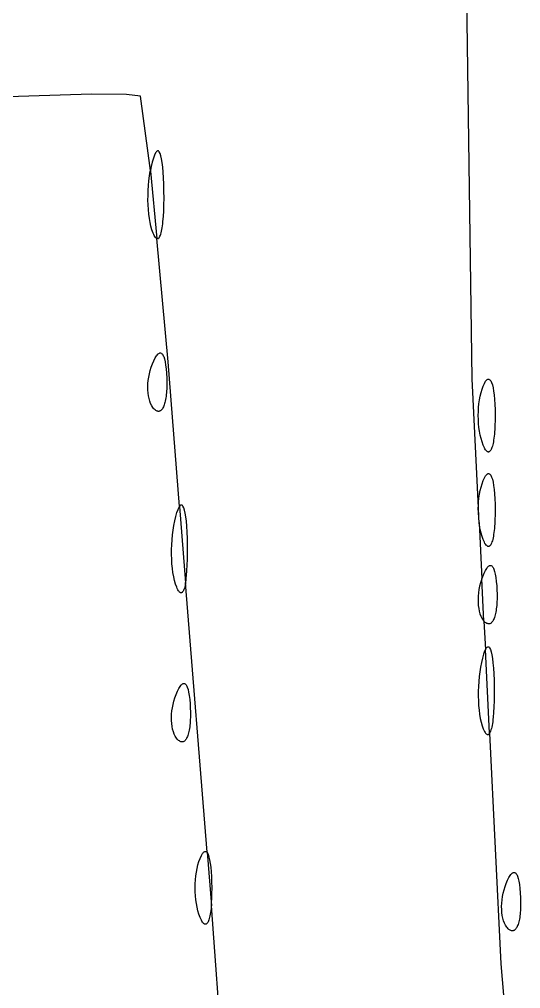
# Model space of a CAD drawing. Extents: x 70.3 to 133.4, y -81.7 to -32.
# Drawn here: x 71.4951 to 71.6638, y -65.2707 to -64.945 of the extents above; entities that cross this region are included whole.
import ezdxf

# ---------------------------------------------------------------- set-up
doc = ezdxf.new("R2010")
doc.units = 0
doc.layers.add('BLACK', color=7, linetype='CONTINUOUS')

msp = doc.modelspace()

# ---------------------------------------------------------------- linework, layer by layer
at = {"layer": 'BLACK', "linetype": 'CONTINUOUS'}
for p, q in [((71.645079, -64.909501), (71.647352, -65.06575)), ((71.519371, -64.970122), (71.485706, -64.971172)), ((71.531125, -64.970181), (71.519371, -64.970122)), ((71.535835, -64.970778), (71.531125, -64.970181)), ((71.539178, -64.995728), (71.535835, -64.970778)), ((71.540159, -64.99164), (71.539785, -64.992947)), ((71.540526, -64.990612), (71.540159, -64.99164)), ((71.540883, -64.989858), (71.540526, -64.990612)), ((71.541058, -64.989583), (71.540883, -64.989858)), ((71.541229, -64.989374), (71.541058, -64.989583)), ((71.541397, -64.989231), (71.541229, -64.989374)), ((71.541561, -64.989153), (71.541397, -64.989231)), ((71.541721, -64.98914), (71.541561, -64.989153)), ((71.541878, -64.989191), (71.541721, -64.98914)), ((71.542029, -64.989306), (71.541878, -64.989191)), ((71.542176, -64.989483), (71.542029, -64.989306)), ((71.542456, -64.990025), (71.542176, -64.989483)), ((71.542713, -64.99081), (71.542456, -64.990025)), ((71.542947, -64.991834), (71.542713, -64.99081)), ((71.543155, -64.993092), (71.542947, -64.991834)), ((71.539433, -64.994428), (71.539178, -64.995728)), ((71.539785, -64.992947), (71.539433, -64.994428)), ((71.543335, -64.994579), (71.543155, -64.993092)), ((71.543486, -64.99629), (71.543335, -64.994579)), ((71.538676, -64.99917), (71.538879, -64.997552)), ((71.538879, -64.997552), (71.539131, -64.995967)), ((71.539131, -64.995967), (71.539178, -64.995728)), ((71.539178, -64.995728), (71.539207, -64.995945)), ((71.539207, -64.995945), (71.54129, -65.018608)), ((71.543604, -64.998221), (71.543486, -64.99629)), ((71.543689, -65.000364), (71.543604, -64.998221)), ((71.53842, -65.002458), (71.538524, -65.00081)), ((71.538524, -65.00081), (71.538676, -64.99917)), ((71.543738, -65.002717), (71.543689, -65.000364)), ((71.538362, -65.005734), (71.538367, -65.004104)), ((71.538367, -65.004104), (71.53842, -65.002458)), ((71.543748, -65.005092), (71.543738, -65.002717)), ((71.538407, -65.007337), (71.538362, -65.005734)), ((71.5385, -65.0089), (71.538407, -65.007337)), ((71.543647, -65.009337), (71.543717, -65.007301)), ((71.543717, -65.007301), (71.543748, -65.005092)), ((71.538642, -65.010411), (71.5385, -65.0089)), ((71.538833, -65.011858), (71.538642, -65.010411)), ((71.543399, -65.01286), (71.543541, -65.011192)), ((71.543541, -65.011192), (71.543647, -65.009337)), ((71.539072, -65.013228), (71.538833, -65.011858)), ((71.53936, -65.01451), (71.539072, -65.013228)), ((71.539695, -65.015691), (71.53936, -65.01451)), ((71.543126, -65.014994), (71.543225, -65.014333)), ((71.543225, -65.014333), (71.543316, -65.013621)), ((71.543316, -65.013621), (71.543399, -65.01286)), ((71.540079, -65.016759), (71.539695, -65.015691)), ((71.540281, -65.017229), (71.540079, -65.016759)), ((71.54048, -65.017631), (71.540281, -65.017229)), ((71.540676, -65.017966), (71.54048, -65.017631)), ((71.542235, -65.018131), (71.542382, -65.017849)), ((71.542382, -65.017849), (71.542523, -65.01751)), ((71.542523, -65.01751), (71.542657, -65.017115)), ((71.542657, -65.017115), (71.542785, -65.016665)), ((71.542785, -65.016665), (71.542906, -65.016161)), ((71.542906, -65.016161), (71.543019, -65.015603)), ((71.543019, -65.015603), (71.543126, -65.014994)), ((71.540867, -65.018236), (71.540676, -65.017966)), ((71.541055, -65.018441), (71.540867, -65.018236)), ((71.541238, -65.018581), (71.541055, -65.018441)), ((71.54129, -65.018608), (71.541238, -65.018581)), ((71.545096, -65.060028), (71.54129, -65.018608)), ((71.54129, -65.018608), (71.541328, -65.018628)), ((71.541328, -65.018628), (71.541417, -65.018659)), ((71.541417, -65.018659), (71.541504, -65.018674)), ((71.541504, -65.018674), (71.541591, -65.018674)), ((71.541591, -65.018674), (71.541676, -65.018659)), ((71.541676, -65.018659), (71.54176, -65.018628)), ((71.54176, -65.018628), (71.541843, -65.018582)), ((71.541843, -65.018582), (71.541924, -65.018522)), ((71.541924, -65.018522), (71.542082, -65.018356)), ((71.542082, -65.018356), (71.542235, -65.018131)), ((71.539863, -65.06076), (71.540331, -65.059669)), ((71.540331, -65.059669), (71.540781, -65.058769)), ((71.540781, -65.058769), (71.541214, -65.058059)), ((71.541214, -65.058059), (71.541424, -65.057775)), ((71.541424, -65.057775), (71.541628, -65.057538)), ((71.541628, -65.057538), (71.541828, -65.057348)), ((71.541828, -65.057348), (71.542022, -65.057205)), ((71.542022, -65.057205), (71.542211, -65.057108)), ((71.542211, -65.057108), (71.542394, -65.057057)), ((71.542394, -65.057057), (71.542571, -65.057053)), ((71.542571, -65.057053), (71.542743, -65.057095)), ((71.542743, -65.057095), (71.542909, -65.057183)), ((71.542909, -65.057183), (71.543069, -65.057316)), ((71.543069, -65.057316), (71.543222, -65.057496)), ((71.543222, -65.057496), (71.543369, -65.05772)), ((71.543369, -65.05772), (71.543509, -65.05799)), ((71.543509, -65.05799), (71.543642, -65.058306)), ((71.543642, -65.058306), (71.543888, -65.059071)), ((71.543888, -65.059071), (71.544105, -65.060015)), ((71.544105, -65.060015), (71.544292, -65.061137)), ((71.548976, -65.108675), (71.545096, -65.060028)), ((71.538844, -65.064066), (71.539124, -65.062951)), ((71.539124, -65.062951), (71.539464, -65.061847)), ((71.539464, -65.061847), (71.539863, -65.06076)), ((71.544292, -65.061137), (71.544448, -65.062436)), ((71.544448, -65.062436), (71.54457, -65.063909)), ((71.538359, -65.067397), (71.538461, -65.066297)), ((71.538461, -65.066297), (71.538623, -65.065184)), ((71.538623, -65.065184), (71.538844, -65.064066)), ((71.54457, -65.063909), (71.544659, -65.065556)), ((71.544659, -65.065556), (71.544685, -65.06633)), ((71.544685, -65.06633), (71.544698, -65.067081)), ((71.647352, -65.06575), (71.649516, -65.109179)), ((71.651562, -65.067294), (71.651958, -65.066614)), ((71.651958, -65.066614), (71.652151, -65.066357)), ((71.652151, -65.066357), (71.652341, -65.066156)), ((71.652341, -65.066156), (71.652527, -65.066009)), ((71.652527, -65.066009), (71.652708, -65.065915)), ((71.652708, -65.065915), (71.652886, -65.065875)), ((71.652886, -65.065875), (71.653058, -65.065887)), ((71.653058, -65.065887), (71.653226, -65.065951)), ((71.653226, -65.065951), (71.653388, -65.066065)), ((71.653388, -65.066065), (71.653545, -65.066231)), ((71.653545, -65.066231), (71.653697, -65.066446)), ((71.653697, -65.066446), (71.653981, -65.067024)), ((71.538314, -65.068476), (71.538359, -65.067397)), ((71.538328, -65.069527), (71.538314, -65.068476)), ((71.538399, -65.070541), (71.538328, -65.069527)), ((71.544628, -65.069851), (71.544582, -65.070481)), ((71.544664, -65.069195), (71.544628, -65.069851)), ((71.544687, -65.068515), (71.544664, -65.069195)), ((71.544699, -65.06781), (71.544687, -65.068515)), ((71.544698, -65.067081), (71.544699, -65.06781)), ((71.650431, -65.070397), (71.650767, -65.069264)), ((71.650767, -65.069264), (71.651154, -65.068202)), ((71.651154, -65.068202), (71.651562, -65.067294)), ((71.653981, -65.067024), (71.65424, -65.067793)), ((71.65424, -65.067793), (71.654471, -65.068749)), ((71.654471, -65.068749), (71.654672, -65.069887)), ((71.654672, -65.069887), (71.654841, -65.071202)), ((71.538528, -65.071512), (71.538399, -65.070541)), ((71.538714, -65.072431), (71.538528, -65.071512)), ((71.538957, -65.07329), (71.538714, -65.072431)), ((71.539256, -65.074082), (71.538957, -65.07329)), ((71.544187, -65.073225), (71.544077, -65.073688)), ((71.544287, -65.072733), (71.544187, -65.073225)), ((71.544376, -65.072211), (71.544287, -65.072733)), ((71.544455, -65.071662), (71.544376, -65.072211)), ((71.544524, -65.071085), (71.544455, -65.071662)), ((71.544582, -65.070481), (71.544524, -65.071085)), ((71.649735, -65.074123), (71.649915, -65.072837)), ((71.649915, -65.072837), (71.650147, -65.071592)), ((71.650147, -65.071592), (71.650431, -65.070397)), ((71.654841, -65.071202), (71.654977, -65.072688)), ((71.654977, -65.072688), (71.655076, -65.07434)), ((71.539612, -65.074798), (71.539256, -65.074082)), ((71.540023, -65.075432), (71.539612, -65.074798)), ((71.54025, -65.075715), (71.540023, -65.075432)), ((71.54049, -65.075974), (71.54025, -65.075715)), ((71.540735, -65.0762), (71.54049, -65.075974)), ((71.540975, -65.076384), (71.540735, -65.0762)), ((71.541211, -65.076526), (71.540975, -65.076384)), ((71.541441, -65.076627), (71.541211, -65.076526)), ((71.542502, -65.076542), (71.542303, -65.076636)), ((71.542695, -65.076412), (71.542502, -65.076542)), ((71.542881, -65.076245), (71.542695, -65.076412)), ((71.543059, -65.076043), (71.542881, -65.076245)), ((71.54323, -65.075806), (71.543059, -65.076043)), ((71.543392, -65.075535), (71.54323, -65.075806)), ((71.543547, -65.07523), (71.543392, -65.075535)), ((71.543693, -65.074892), (71.543547, -65.07523)), ((71.54383, -65.074522), (71.543693, -65.074892)), ((71.543958, -65.07412), (71.54383, -65.074522)), ((71.544077, -65.073688), (71.543958, -65.07412)), ((71.649528, -65.076777), (71.649606, -65.07544)), ((71.649606, -65.07544), (71.649735, -65.074123)), ((71.655076, -65.07434), (71.655137, -65.076154)), ((71.655137, -65.076154), (71.655157, -65.078124)), ((71.541665, -65.076688), (71.541441, -65.076627)), ((71.541775, -65.076704), (71.541665, -65.076688)), ((71.541884, -65.076709), (71.541775, -65.076704)), ((71.541991, -65.076705), (71.541884, -65.076709)), ((71.542096, -65.076692), (71.541991, -65.076705)), ((71.5422, -65.076668), (71.542096, -65.076692)), ((71.542303, -65.076636), (71.5422, -65.076668)), ((71.649502, -65.078124), (71.649528, -65.076777)), ((71.649528, -65.079471), (71.649502, -65.078124)), ((71.649606, -65.080808), (71.649528, -65.079471)), ((71.655157, -65.078124), (71.655137, -65.080094)), ((71.649735, -65.082124), (71.649606, -65.080808)), ((71.649915, -65.08341), (71.649735, -65.082124)), ((71.655031, -65.082754), (71.654977, -65.08356)), ((71.655076, -65.081908), (71.655031, -65.082754)), ((71.655111, -65.081021), (71.655076, -65.081908)), ((71.655137, -65.080094), (71.655111, -65.081021)), ((71.650147, -65.084655), (71.649915, -65.08341)), ((71.650431, -65.08585), (71.650147, -65.084655)), ((71.650767, -65.086983), (71.650431, -65.08585)), ((71.654761, -65.085725), (71.654672, -65.08636)), ((71.654841, -65.085046), (71.654761, -65.085725)), ((71.654913, -65.084324), (71.654841, -65.085046)), ((71.654977, -65.08356), (71.654913, -65.084324)), ((71.651154, -65.088045), (71.650767, -65.086983)), ((71.651359, -65.088528), (71.651154, -65.088045)), ((71.651562, -65.088953), (71.651359, -65.088528)), ((71.651761, -65.089322), (71.651562, -65.088953)), ((71.651958, -65.089634), (71.651761, -65.089322)), ((71.653842, -65.089537), (71.653697, -65.089802)), ((71.653981, -65.089224), (71.653842, -65.089537)), ((71.654114, -65.088863), (71.653981, -65.089224)), ((71.65424, -65.088455), (71.654114, -65.088863)), ((71.654359, -65.087999), (71.65424, -65.088455)), ((71.654471, -65.087498), (71.654359, -65.087999)), ((71.654576, -65.086952), (71.654471, -65.087498)), ((71.654672, -65.08636), (71.654576, -65.086952)), ((71.652151, -65.08989), (71.651958, -65.089634)), ((71.652341, -65.090092), (71.652151, -65.08989)), ((71.652527, -65.090239), (71.652341, -65.090092)), ((71.652618, -65.090292), (71.652527, -65.090239)), ((71.652708, -65.090332), (71.652618, -65.090292)), ((71.652798, -65.090359), (71.652708, -65.090332)), ((71.652886, -65.090373), (71.652798, -65.090359)), ((71.652972, -65.090373), (71.652886, -65.090373)), ((71.653058, -65.090361), (71.652972, -65.090373)), ((71.653143, -65.090335), (71.653058, -65.090361)), ((71.653226, -65.090297), (71.653143, -65.090335)), ((71.653308, -65.090246), (71.653226, -65.090297)), ((71.653388, -65.090182), (71.653308, -65.090246)), ((71.653545, -65.090017), (71.653388, -65.090182)), ((71.653697, -65.089802), (71.653545, -65.090017)), ((71.651154, -65.099952), (71.651562, -65.099044)), ((71.651562, -65.099044), (71.651958, -65.098364)), ((71.651958, -65.098364), (71.652151, -65.098107)), ((71.652151, -65.098107), (71.652341, -65.097906)), ((71.652341, -65.097906), (71.652527, -65.097759)), ((71.652527, -65.097759), (71.652708, -65.097665)), ((71.652708, -65.097665), (71.652885, -65.097625)), ((71.652885, -65.097625), (71.653058, -65.097637)), ((71.653058, -65.097637), (71.653226, -65.097701)), ((71.653226, -65.097701), (71.653388, -65.097815)), ((71.653388, -65.097815), (71.653545, -65.097981)), ((71.653545, -65.097981), (71.653697, -65.098196)), ((71.653697, -65.098196), (71.653981, -65.098774)), ((71.653981, -65.098774), (71.65424, -65.099543)), ((71.650147, -65.103342), (71.650431, -65.102147)), ((71.650431, -65.102147), (71.650767, -65.101014)), ((71.650767, -65.101014), (71.651154, -65.099952)), ((71.65424, -65.099543), (71.654471, -65.100499)), ((71.654471, -65.100499), (71.654672, -65.101637)), ((71.654672, -65.101637), (71.654841, -65.102952)), ((71.649606, -65.10719), (71.649735, -65.105873)), ((71.649735, -65.105873), (71.649915, -65.104587)), ((71.649915, -65.104587), (71.650147, -65.103342)), ((71.654841, -65.102952), (71.654977, -65.104438)), ((71.654977, -65.104438), (71.655076, -65.10609)), ((71.548464, -65.109675), (71.548821, -65.108921)), ((71.548821, -65.108921), (71.548976, -65.108675)), ((71.548995, -65.108645), (71.548976, -65.108675)), ((71.548976, -65.108675), (71.55102, -65.134303)), ((71.549167, -65.108436), (71.548995, -65.108645)), ((71.549334, -65.108293), (71.549167, -65.108436)), ((71.549499, -65.108215), (71.549334, -65.108293)), ((71.549659, -65.108202), (71.549499, -65.108215)), ((71.549815, -65.108254), (71.549659, -65.108202)), ((71.549967, -65.108368), (71.549815, -65.108254)), ((71.550114, -65.108546), (71.549967, -65.108368)), ((71.550393, -65.109087), (71.550114, -65.108546)), ((71.550651, -65.109872), (71.550393, -65.109087)), ((71.649516, -65.109179), (71.649528, -65.108527)), ((71.649528, -65.108527), (71.649606, -65.10719)), ((71.655076, -65.10609), (71.655137, -65.107904)), ((71.655137, -65.107904), (71.655157, -65.109874)), ((71.54737, -65.11349), (71.547723, -65.112009)), ((71.547723, -65.112009), (71.548097, -65.110703)), ((71.548097, -65.110703), (71.548464, -65.109675)), ((71.550884, -65.110897), (71.550651, -65.109872)), ((71.551093, -65.112155), (71.550884, -65.110897)), ((71.551273, -65.113642), (71.551093, -65.112155)), ((71.649516, -65.109179), (71.649502, -65.109874)), ((71.649502, -65.109874), (71.649528, -65.111221)), ((71.649758, -65.114039), (71.649516, -65.109179)), ((71.649528, -65.111221), (71.649606, -65.112558)), ((71.655137, -65.111844), (71.655111, -65.112771)), ((71.655157, -65.109874), (71.655137, -65.111844)), ((71.546816, -65.116614), (71.547068, -65.115029)), ((71.547068, -65.115029), (71.54737, -65.11349)), ((71.551423, -65.115353), (71.551273, -65.113642)), ((71.551542, -65.117283), (71.551423, -65.115353)), ((71.649606, -65.112558), (71.649735, -65.113874)), ((71.649735, -65.113874), (71.649758, -65.114039)), ((71.649758, -65.114039), (71.650701, -65.132978)), ((71.649915, -65.11516), (71.649758, -65.114039)), ((71.650147, -65.116405), (71.649915, -65.11516)), ((71.654977, -65.11531), (71.654913, -65.116074)), ((71.655031, -65.114504), (71.654977, -65.11531)), ((71.655076, -65.113658), (71.655031, -65.114504)), ((71.655111, -65.112771), (71.655076, -65.113658)), ((71.546461, -65.119872), (71.546614, -65.118232)), ((71.546614, -65.118232), (71.546816, -65.116614)), ((71.551627, -65.119427), (71.551542, -65.117283)), ((71.650431, -65.1176), (71.650147, -65.116405)), ((71.650767, -65.118733), (71.650431, -65.1176)), ((71.651154, -65.119795), (71.650767, -65.118733)), ((71.654576, -65.118702), (71.654471, -65.119248)), ((71.654672, -65.11811), (71.654576, -65.118702)), ((71.654761, -65.117475), (71.654672, -65.11811)), ((71.654841, -65.116796), (71.654761, -65.117475)), ((71.654913, -65.116074), (71.654841, -65.116796)), ((71.546304, -65.123166), (71.546358, -65.121521)), ((71.546358, -65.121521), (71.546461, -65.119872)), ((71.551676, -65.12178), (71.551627, -65.119427)), ((71.551685, -65.124155), (71.551676, -65.12178)), ((71.651359, -65.120278), (71.651154, -65.119795)), ((71.651562, -65.120703), (71.651359, -65.120278)), ((71.651761, -65.121072), (71.651562, -65.120703)), ((71.651958, -65.121384), (71.651761, -65.121072)), ((71.652151, -65.12164), (71.651958, -65.121384)), ((71.652341, -65.121842), (71.652151, -65.12164)), ((71.652527, -65.121989), (71.652341, -65.121842)), ((71.652618, -65.122042), (71.652527, -65.121989)), ((71.652708, -65.122082), (71.652618, -65.122042)), ((71.652797, -65.122109), (71.652708, -65.122082)), ((71.652885, -65.122123), (71.652797, -65.122109)), ((71.652972, -65.122123), (71.652885, -65.122123)), ((71.653058, -65.122111), (71.652972, -65.122123)), ((71.653142, -65.122085), (71.653058, -65.122111)), ((71.653226, -65.122047), (71.653142, -65.122085)), ((71.653308, -65.121996), (71.653226, -65.122047)), ((71.653388, -65.121932), (71.653308, -65.121996)), ((71.653545, -65.121767), (71.653388, -65.121932)), ((71.653697, -65.121551), (71.653545, -65.121767)), ((71.653842, -65.121287), (71.653697, -65.121551)), ((71.653981, -65.120974), (71.653842, -65.121287)), ((71.654114, -65.120613), (71.653981, -65.120974)), ((71.65424, -65.120204), (71.654114, -65.120613)), ((71.654359, -65.119749), (71.65424, -65.120204)), ((71.654471, -65.119248), (71.654359, -65.119749)), ((71.5463, -65.124797), (71.546304, -65.123166)), ((71.546344, -65.126399), (71.5463, -65.124797)), ((71.551654, -65.126364), (71.551685, -65.124155)), ((71.546437, -65.127962), (71.546344, -65.126399)), ((71.54658, -65.129473), (71.546437, -65.127962)), ((71.551478, -65.130255), (71.551584, -65.1284)), ((71.551584, -65.1284), (71.551654, -65.126364)), ((71.652953, -65.128785), (71.653147, -65.128642)), ((71.653147, -65.128642), (71.653336, -65.128545)), ((71.653336, -65.128545), (71.653519, -65.128495)), ((71.653519, -65.128495), (71.653696, -65.12849)), ((71.653696, -65.12849), (71.653868, -65.128532)), ((71.653868, -65.128532), (71.654034, -65.12862)), ((71.654034, -65.12862), (71.654194, -65.128754)), ((71.54677, -65.13092), (71.54658, -65.129473)), ((71.54701, -65.132291), (71.54677, -65.13092)), ((71.551254, -65.132684), (71.551337, -65.131923)), ((71.551337, -65.131923), (71.551478, -65.130255)), ((71.650988, -65.132198), (71.651456, -65.131107)), ((71.651456, -65.131107), (71.651906, -65.130207)), ((71.651906, -65.130207), (71.652339, -65.129497)), ((71.652339, -65.129497), (71.652549, -65.129213)), ((71.652549, -65.129213), (71.652753, -65.128976)), ((71.652753, -65.128976), (71.652953, -65.128785)), ((71.654194, -65.128754), (71.654347, -65.128933)), ((71.654347, -65.128933), (71.654494, -65.129158)), ((71.654494, -65.129158), (71.654634, -65.129428)), ((71.654634, -65.129428), (71.654767, -65.129743)), ((71.654767, -65.129743), (71.655013, -65.130509)), ((71.655013, -65.130509), (71.65523, -65.131453)), ((71.65523, -65.131453), (71.655417, -65.132575)), ((71.547297, -65.133573), (71.54701, -65.132291)), ((71.547633, -65.134754), (71.547297, -65.133573)), ((71.548017, -65.135822), (71.547633, -65.134754)), ((71.550957, -65.134666), (71.550843, -65.135223)), ((71.55102, -65.134303), (71.550957, -65.134666)), ((71.55102, -65.134303), (71.551063, -65.134056)), ((71.558248, -65.224931), (71.55102, -65.134303)), ((71.551063, -65.134056), (71.551162, -65.133395)), ((71.551162, -65.133395), (71.551254, -65.132684)), ((71.650249, -65.134389), (71.649969, -65.135504)), ((71.650589, -65.133284), (71.650249, -65.134389)), ((71.650701, -65.132978), (71.650589, -65.133284)), ((71.650701, -65.132978), (71.650988, -65.132198)), ((71.651409, -65.14719), (71.650701, -65.132978)), ((71.655417, -65.132575), (71.655573, -65.133873)), ((71.655573, -65.133873), (71.655695, -65.135346)), ((71.548219, -65.136291), (71.548017, -65.135822)), ((71.548418, -65.136694), (71.548219, -65.136291)), ((71.548613, -65.137029), (71.548418, -65.136694)), ((71.548805, -65.137298), (71.548613, -65.137029)), ((71.548992, -65.137503), (71.548805, -65.137298)), ((71.549176, -65.137644), (71.548992, -65.137503)), ((71.549266, -65.13769), (71.549176, -65.137644)), ((71.549354, -65.137721), (71.549266, -65.13769)), ((71.549442, -65.137737), (71.549354, -65.137721)), ((71.549528, -65.137737), (71.549442, -65.137737)), ((71.549614, -65.137721), (71.549528, -65.137737)), ((71.549697, -65.137691), (71.549614, -65.137721)), ((71.54978, -65.137645), (71.549697, -65.137691)), ((71.549861, -65.137584), (71.54978, -65.137645)), ((71.55002, -65.137418), (71.549861, -65.137584)), ((71.550173, -65.137194), (71.55002, -65.137418)), ((71.550319, -65.136911), (71.550173, -65.137194)), ((71.55046, -65.136572), (71.550319, -65.136911)), ((71.550594, -65.136177), (71.55046, -65.136572)), ((71.550722, -65.135727), (71.550594, -65.136177)), ((71.550843, -65.135223), (71.550722, -65.135727)), ((71.649586, -65.137734), (71.649484, -65.138834)), ((71.649748, -65.136622), (71.649586, -65.137734)), ((71.649969, -65.135504), (71.649748, -65.136622)), ((71.655695, -65.135346), (71.655784, -65.136994)), ((71.655784, -65.136994), (71.65581, -65.137767)), ((71.65581, -65.137767), (71.655823, -65.138519)), ((71.649484, -65.138834), (71.649439, -65.139914)), ((71.649439, -65.139914), (71.649453, -65.140964)), ((71.649453, -65.140964), (71.649524, -65.141979)), ((71.655753, -65.141288), (71.655707, -65.141918)), ((71.655789, -65.140633), (71.655753, -65.141288)), ((71.655812, -65.139952), (71.655789, -65.140633)), ((71.655824, -65.139247), (71.655812, -65.139952)), ((71.655823, -65.138519), (71.655824, -65.139247)), ((71.649524, -65.141979), (71.649653, -65.14295)), ((71.649653, -65.14295), (71.649839, -65.143868)), ((71.649839, -65.143868), (71.650082, -65.144728)), ((71.650082, -65.144728), (71.650381, -65.145519)), ((71.655312, -65.144663), (71.655202, -65.145125)), ((71.655412, -65.14417), (71.655312, -65.144663)), ((71.655501, -65.143649), (71.655412, -65.14417)), ((71.65558, -65.143099), (71.655501, -65.143649)), ((71.655649, -65.142522), (71.65558, -65.143099)), ((71.655707, -65.141918), (71.655649, -65.142522)), ((71.650381, -65.145519), (71.650737, -65.146236)), ((71.650737, -65.146236), (71.651148, -65.146869)), ((71.651148, -65.146869), (71.651375, -65.147152)), ((71.651375, -65.147152), (71.651409, -65.14719)), ((71.651409, -65.14719), (71.651888, -65.1568)), ((71.651615, -65.147412), (71.651409, -65.14719)), ((71.65186, -65.147638), (71.651615, -65.147412)), ((71.6521, -65.147821), (71.65186, -65.147638)), ((71.652336, -65.147963), (71.6521, -65.147821)), ((71.652566, -65.148065), (71.652336, -65.147963)), ((71.65279, -65.148125), (71.652566, -65.148065)), ((71.6529, -65.148141), (71.65279, -65.148125)), ((71.653009, -65.148147), (71.6529, -65.148141)), ((71.653116, -65.148143), (71.653009, -65.148147)), ((71.653221, -65.148129), (71.653116, -65.148143)), ((71.653325, -65.148106), (71.653221, -65.148129)), ((71.653428, -65.148073), (71.653325, -65.148106)), ((71.653627, -65.14798), (71.653428, -65.148073)), ((71.65382, -65.147849), (71.653627, -65.14798)), ((71.654006, -65.147683), (71.65382, -65.147849)), ((71.654184, -65.147481), (71.654006, -65.147683)), ((71.654355, -65.147244), (71.654184, -65.147481)), ((71.654517, -65.146972), (71.654355, -65.147244)), ((71.654672, -65.146667), (71.654517, -65.146972)), ((71.654818, -65.14633), (71.654672, -65.146667)), ((71.654955, -65.145959), (71.654818, -65.14633)), ((71.655083, -65.145558), (71.654955, -65.145959)), ((71.655202, -65.145125), (71.655083, -65.145558)), ((71.651651, -65.1573), (71.651284, -65.158327)), ((71.651888, -65.1568), (71.651651, -65.1573)), ((71.651888, -65.1568), (71.652008, -65.156546)), ((71.653289, -65.184923), (71.651888, -65.1568)), ((71.652008, -65.156546), (71.652183, -65.15627)), ((71.652183, -65.15627), (71.652354, -65.156061)), ((71.652354, -65.156061), (71.652522, -65.155918)), ((71.652522, -65.155918), (71.652686, -65.15584)), ((71.652686, -65.15584), (71.652846, -65.155827)), ((71.652846, -65.155827), (71.653003, -65.155879)), ((71.653003, -65.155879), (71.653154, -65.155993)), ((71.653154, -65.155993), (71.653301, -65.156171)), ((71.653301, -65.156171), (71.653581, -65.156712)), ((71.653581, -65.156712), (71.653838, -65.157497)), ((71.653838, -65.157497), (71.654072, -65.158522)), ((71.650558, -65.161115), (71.650256, -65.162654)), ((71.65091, -65.159634), (71.650558, -65.161115)), ((71.651284, -65.158327), (71.65091, -65.159634)), ((71.654072, -65.158522), (71.65428, -65.15978)), ((71.65428, -65.15978), (71.65446, -65.161267)), ((71.650004, -65.164239), (71.649801, -65.165857)), ((71.650256, -65.162654), (71.650004, -65.164239)), ((71.65446, -65.161267), (71.654611, -65.162978)), ((71.654611, -65.162978), (71.654729, -65.164908)), ((71.649649, -65.167497), (71.649545, -65.169146)), ((71.649801, -65.165857), (71.649649, -65.167497)), ((71.654729, -65.164908), (71.654814, -65.167052)), ((71.654814, -65.167052), (71.654863, -65.169405)), ((71.547801, -65.171885), (71.548268, -65.170794)), ((71.548268, -65.170794), (71.548719, -65.169894)), ((71.548719, -65.169894), (71.549152, -65.169184)), ((71.549152, -65.169184), (71.549361, -65.1689)), ((71.549361, -65.1689), (71.549566, -65.168663)), ((71.549566, -65.168663), (71.549765, -65.168473)), ((71.549765, -65.168473), (71.549959, -65.168329)), ((71.549959, -65.168329), (71.550148, -65.168233)), ((71.550148, -65.168233), (71.550331, -65.168182)), ((71.550331, -65.168182), (71.550509, -65.168178)), ((71.550509, -65.168178), (71.550681, -65.16822)), ((71.550681, -65.16822), (71.550847, -65.168308)), ((71.550847, -65.168308), (71.551006, -65.168441)), ((71.551006, -65.168441), (71.551159, -65.16862)), ((71.551159, -65.16862), (71.551306, -65.168845)), ((71.551306, -65.168845), (71.551446, -65.169115)), ((71.551446, -65.169115), (71.55158, -65.169431)), ((71.55158, -65.169431), (71.551826, -65.170196)), ((71.551826, -65.170196), (71.552043, -65.17114)), ((71.649492, -65.170791), (71.649487, -65.172421)), ((71.649545, -65.169146), (71.649492, -65.170791)), ((71.654863, -65.169405), (71.654873, -65.17178)), ((71.546781, -65.175191), (71.547061, -65.174076)), ((71.547061, -65.174076), (71.547401, -65.172971)), ((71.547401, -65.172971), (71.547801, -65.171885)), ((71.552043, -65.17114), (71.55223, -65.172262)), ((71.55223, -65.172262), (71.552385, -65.173561)), ((71.552385, -65.173561), (71.552508, -65.175034)), ((71.649487, -65.172421), (71.649532, -65.174024)), ((71.649532, -65.174024), (71.649625, -65.175587)), ((71.654842, -65.173989), (71.654772, -65.176025)), ((71.654873, -65.17178), (71.654842, -65.173989)), ((71.546296, -65.178522), (71.546399, -65.177422)), ((71.546399, -65.177422), (71.546561, -65.176309)), ((71.546561, -65.176309), (71.546781, -65.175191)), ((71.552508, -65.175034), (71.552597, -65.176681)), ((71.552597, -65.176681), (71.552622, -65.177455)), ((71.552622, -65.177455), (71.552636, -65.178206)), ((71.649625, -65.175587), (71.649767, -65.177098)), ((71.649767, -65.177098), (71.649958, -65.178545)), ((71.654772, -65.176025), (71.654666, -65.17788)), ((71.546252, -65.179601), (71.546296, -65.178522)), ((71.546265, -65.180652), (71.546252, -65.179601)), ((71.546337, -65.181666), (71.546265, -65.180652)), ((71.552601, -65.18032), (71.552566, -65.180976)), ((71.552625, -65.179639), (71.552601, -65.18032)), ((71.552636, -65.178935), (71.552625, -65.179639)), ((71.552636, -65.178206), (71.552636, -65.178935)), ((71.649958, -65.178545), (71.650197, -65.179915)), ((71.650197, -65.179915), (71.650485, -65.181197)), ((71.654441, -65.180309), (71.65435, -65.18102)), ((71.654524, -65.179548), (71.654441, -65.180309)), ((71.654666, -65.17788), (71.654524, -65.179548)), ((71.546466, -65.182637), (71.546337, -65.181666)), ((71.546652, -65.183556), (71.546466, -65.182637)), ((71.546895, -65.184415), (71.546652, -65.183556)), ((71.552224, -65.183858), (71.552124, -65.18435)), ((71.552314, -65.183336), (71.552224, -65.183858)), ((71.552393, -65.182787), (71.552314, -65.183336)), ((71.552461, -65.18221), (71.552393, -65.182787)), ((71.552519, -65.181606), (71.552461, -65.18221)), ((71.552566, -65.180976), (71.552519, -65.181606)), ((71.650485, -65.181197), (71.65082, -65.182378)), ((71.65082, -65.182378), (71.651204, -65.183447)), ((71.651204, -65.183447), (71.651406, -65.183916)), ((71.651406, -65.183916), (71.651605, -65.184318)), ((71.653782, -65.183802), (71.653648, -65.184197)), ((71.65391, -65.183352), (71.653782, -65.183802)), ((71.654031, -65.182848), (71.65391, -65.183352)), ((71.654144, -65.182291), (71.654031, -65.182848)), ((71.654251, -65.181681), (71.654144, -65.182291)), ((71.65435, -65.18102), (71.654251, -65.181681)), ((71.547194, -65.185207), (71.546895, -65.184415)), ((71.547549, -65.185923), (71.547194, -65.185207)), ((71.547961, -65.186557), (71.547549, -65.185923)), ((71.548187, -65.18684), (71.547961, -65.186557)), ((71.548428, -65.187099), (71.548187, -65.18684)), ((71.548673, -65.187325), (71.548428, -65.187099)), ((71.550997, -65.187168), (71.550818, -65.18737)), ((71.551167, -65.186931), (71.550997, -65.187168)), ((71.55133, -65.18666), (71.551167, -65.186931)), ((71.551484, -65.186355), (71.55133, -65.18666)), ((71.55163, -65.186017), (71.551484, -65.186355)), ((71.551768, -65.185647), (71.55163, -65.186017)), ((71.551896, -65.185245), (71.551768, -65.185647)), ((71.552015, -65.184813), (71.551896, -65.185245)), ((71.552124, -65.18435), (71.552015, -65.184813)), ((71.651605, -65.184318), (71.651801, -65.184654)), ((71.651801, -65.184654), (71.651992, -65.184923)), ((71.651992, -65.184923), (71.65218, -65.185128)), ((71.65218, -65.185128), (71.652363, -65.185269)), ((71.652363, -65.185269), (71.652453, -65.185315)), ((71.652453, -65.185315), (71.652542, -65.185346)), ((71.652542, -65.185346), (71.652629, -65.185361)), ((71.652629, -65.185361), (71.652716, -65.185361)), ((71.652716, -65.185361), (71.652801, -65.185346)), ((71.652801, -65.185346), (71.652885, -65.185315)), ((71.652885, -65.185315), (71.652968, -65.18527)), ((71.652968, -65.18527), (71.653049, -65.185209)), ((71.653049, -65.185209), (71.653207, -65.185043)), ((71.653207, -65.185043), (71.653289, -65.184923)), ((71.65336, -65.184819), (71.653289, -65.184923)), ((71.653289, -65.184923), (71.657152, -65.262457)), ((71.653507, -65.184536), (71.65336, -65.184819)), ((71.653648, -65.184197), (71.653507, -65.184536)), ((71.548913, -65.187509), (71.548673, -65.187325)), ((71.549148, -65.187651), (71.548913, -65.187509)), ((71.549378, -65.187752), (71.549148, -65.187651)), ((71.549603, -65.187813), (71.549378, -65.187752)), ((71.549713, -65.187828), (71.549603, -65.187813)), ((71.549821, -65.187834), (71.549713, -65.187828)), ((71.549928, -65.18783), (71.549821, -65.187834)), ((71.550034, -65.187817), (71.549928, -65.18783)), ((71.550138, -65.187793), (71.550034, -65.187817)), ((71.55024, -65.187761), (71.550138, -65.187793)), ((71.55044, -65.187667), (71.55024, -65.187761)), ((71.550633, -65.187537), (71.55044, -65.187667)), ((71.550818, -65.18737), (71.550633, -65.187537)), ((71.555904, -65.226952), (71.556312, -65.226044)), ((71.556312, -65.226044), (71.556708, -65.225364)), ((71.556708, -65.225364), (71.556901, -65.225107)), ((71.556901, -65.225107), (71.557091, -65.224906)), ((71.557091, -65.224906), (71.557277, -65.224759)), ((71.557277, -65.224759), (71.557458, -65.224665)), ((71.557458, -65.224665), (71.557636, -65.224625)), ((71.557636, -65.224625), (71.557808, -65.224637)), ((71.557808, -65.224637), (71.557976, -65.224701)), ((71.557976, -65.224701), (71.558138, -65.224815)), ((71.558138, -65.224815), (71.558248, -65.224931)), ((71.558248, -65.224931), (71.55968, -65.242877)), ((71.558295, -65.224981), (71.558248, -65.224931)), ((71.558447, -65.225196), (71.558295, -65.224981)), ((71.558731, -65.225774), (71.558447, -65.225196)), ((71.55899, -65.226543), (71.558731, -65.225774)), ((71.554897, -65.230342), (71.555181, -65.229148)), ((71.555181, -65.229148), (71.555517, -65.228014)), ((71.555517, -65.228014), (71.555904, -65.226952)), ((71.559221, -65.227499), (71.55899, -65.226543)), ((71.559422, -65.228637), (71.559221, -65.227499)), ((71.559591, -65.229952), (71.559422, -65.228637)), ((71.554356, -65.23419), (71.554485, -65.232873)), ((71.554485, -65.232873), (71.554665, -65.231587)), ((71.554665, -65.231587), (71.554897, -65.230342)), ((71.559727, -65.231438), (71.559591, -65.229952)), ((71.559826, -65.23309), (71.559727, -65.231438)), ((71.659844, -65.233394), (71.660277, -65.232684)), ((71.660277, -65.232684), (71.660486, -65.2324)), ((71.660486, -65.2324), (71.660691, -65.232163)), ((71.660691, -65.232163), (71.66089, -65.231973)), ((71.66089, -65.231973), (71.661084, -65.231829)), ((71.661084, -65.231829), (71.661273, -65.231733)), ((71.661273, -65.231733), (71.661456, -65.231682)), ((71.661456, -65.231682), (71.661634, -65.231678)), ((71.661634, -65.231678), (71.661806, -65.23172)), ((71.661806, -65.23172), (71.661972, -65.231808)), ((71.661972, -65.231808), (71.662131, -65.231941)), ((71.662131, -65.231941), (71.662284, -65.232121)), ((71.662284, -65.232121), (71.662431, -65.232345)), ((71.662431, -65.232345), (71.662571, -65.232615)), ((71.662571, -65.232615), (71.662705, -65.232931)), ((71.662705, -65.232931), (71.662951, -65.233696)), ((71.554252, -65.236874), (71.554278, -65.235527)), ((71.554278, -65.235527), (71.554356, -65.23419)), ((71.559887, -65.234904), (71.559826, -65.23309)), ((71.559907, -65.236874), (71.559887, -65.234904)), ((71.658526, -65.236472), (71.658926, -65.235385)), ((71.658926, -65.235385), (71.659393, -65.234294)), ((71.659393, -65.234294), (71.659844, -65.233394)), ((71.662951, -65.233696), (71.663168, -65.23464)), ((71.663168, -65.23464), (71.663355, -65.235762)), ((71.663355, -65.235762), (71.66351, -65.237061)), ((71.554278, -65.238221), (71.554252, -65.236874)), ((71.554356, -65.239558), (71.554278, -65.238221)), ((71.559861, -65.23977), (71.559887, -65.238844)), ((71.559887, -65.238844), (71.559907, -65.236874)), ((71.657686, -65.239809), (71.657906, -65.238691)), ((71.657906, -65.238691), (71.658186, -65.237576)), ((71.658186, -65.237576), (71.658526, -65.236472)), ((71.66351, -65.237061), (71.663633, -65.238534)), ((71.663633, -65.238534), (71.663722, -65.240181)), ((71.554485, -65.240874), (71.554356, -65.239558)), ((71.554665, -65.24216), (71.554485, -65.240874)), ((71.554897, -65.243406), (71.554665, -65.24216)), ((71.55968, -65.242877), (71.559727, -65.24231)), ((71.559727, -65.24231), (71.559781, -65.241504)), ((71.559781, -65.241504), (71.559826, -65.240657)), ((71.559826, -65.240657), (71.559861, -65.23977)), ((71.657377, -65.243101), (71.657421, -65.242022)), ((71.657421, -65.242022), (71.657524, -65.240922)), ((71.657524, -65.240922), (71.657686, -65.239809)), ((71.663722, -65.240181), (71.663747, -65.240955)), ((71.663747, -65.240955), (71.663761, -65.241706)), ((71.663761, -65.242435), (71.66375, -65.243139)), ((71.663761, -65.241706), (71.663761, -65.242435)), ((71.555181, -65.2446), (71.554897, -65.243406)), ((71.555517, -65.245733), (71.555181, -65.2446)), ((71.555904, -65.246796), (71.555517, -65.245733)), ((71.559326, -65.245702), (71.559221, -65.246248)), ((71.559422, -65.24511), (71.559326, -65.245702)), ((71.559511, -65.244475), (71.559422, -65.24511)), ((71.559591, -65.243796), (71.559511, -65.244475)), ((71.559663, -65.243074), (71.559591, -65.243796)), ((71.55968, -65.242877), (71.559663, -65.243074)), ((71.560905, -65.258239), (71.55968, -65.242877)), ((71.65739, -65.244152), (71.657377, -65.243101)), ((71.657462, -65.245166), (71.65739, -65.244152)), ((71.657591, -65.246137), (71.657462, -65.245166)), ((71.663586, -65.24571), (71.663518, -65.246287)), ((71.663644, -65.245106), (71.663586, -65.24571)), ((71.663691, -65.244476), (71.663644, -65.245106)), ((71.663726, -65.24382), (71.663691, -65.244476)), ((71.66375, -65.243139), (71.663726, -65.24382)), ((71.556109, -65.247278), (71.555904, -65.246796)), ((71.556312, -65.247703), (71.556109, -65.247278)), ((71.556511, -65.248072), (71.556312, -65.247703)), ((71.556708, -65.248384), (71.556511, -65.248072)), ((71.556901, -65.24864), (71.556708, -65.248384)), ((71.557091, -65.248842), (71.556901, -65.24864)), ((71.557277, -65.248989), (71.557091, -65.248842)), ((71.557368, -65.249042), (71.557277, -65.248989)), ((71.557458, -65.249082), (71.557368, -65.249042)), ((71.557547, -65.249109), (71.557458, -65.249082)), ((71.557636, -65.249123), (71.557547, -65.249109)), ((71.557722, -65.249123), (71.557636, -65.249123)), ((71.557808, -65.249111), (71.557722, -65.249123)), ((71.557893, -65.249085), (71.557808, -65.249111)), ((71.557976, -65.249047), (71.557893, -65.249085)), ((71.558058, -65.248996), (71.557976, -65.249047)), ((71.558138, -65.248932), (71.558058, -65.248996)), ((71.558295, -65.248767), (71.558138, -65.248932)), ((71.558447, -65.248551), (71.558295, -65.248767)), ((71.558592, -65.248287), (71.558447, -65.248551)), ((71.558731, -65.247974), (71.558592, -65.248287)), ((71.558864, -65.247613), (71.558731, -65.247974)), ((71.55899, -65.247204), (71.558864, -65.247613)), ((71.559109, -65.246749), (71.55899, -65.247204)), ((71.559221, -65.246248), (71.559109, -65.246749)), ((71.657777, -65.247056), (71.657591, -65.246137)), ((71.658019, -65.247915), (71.657777, -65.247056)), ((71.658319, -65.248707), (71.658019, -65.247915)), ((71.658674, -65.249423), (71.658319, -65.248707)), ((71.662893, -65.249147), (71.662755, -65.249517)), ((71.663021, -65.248745), (71.662893, -65.249147)), ((71.66314, -65.248313), (71.663021, -65.248745)), ((71.663249, -65.24785), (71.66314, -65.248313)), ((71.663349, -65.247358), (71.663249, -65.24785)), ((71.663439, -65.246836), (71.663349, -65.247358)), ((71.663518, -65.246287), (71.663439, -65.246836)), ((71.659086, -65.250057), (71.658674, -65.249423)), ((71.659312, -65.25034), (71.659086, -65.250057)), ((71.659553, -65.250599), (71.659312, -65.25034)), ((71.659798, -65.250825), (71.659553, -65.250599)), ((71.660038, -65.251009), (71.659798, -65.250825)), ((71.660273, -65.251151), (71.660038, -65.251009)), ((71.660503, -65.251252), (71.660273, -65.251151)), ((71.660728, -65.251313), (71.660503, -65.251252)), ((71.660838, -65.251328), (71.660728, -65.251313)), ((71.660946, -65.251334), (71.660838, -65.251328)), ((71.661053, -65.25133), (71.660946, -65.251334)), ((71.661159, -65.251317), (71.661053, -65.25133)), ((71.661263, -65.251293), (71.661159, -65.251317)), ((71.661365, -65.251261), (71.661263, -65.251293)), ((71.661565, -65.251167), (71.661365, -65.251261)), ((71.661758, -65.251037), (71.661565, -65.251167)), ((71.661943, -65.25087), (71.661758, -65.251037)), ((71.662122, -65.250668), (71.661943, -65.25087)), ((71.662292, -65.250431), (71.662122, -65.250668)), ((71.662455, -65.25016), (71.662292, -65.250431)), ((71.662609, -65.249855), (71.662455, -65.25016)), ((71.662755, -65.249517), (71.662609, -65.249855)), ((71.566893, -65.341894), (71.560905, -65.258239)), ((71.657152, -65.262457), (71.659466, -65.28971))]:
    msp.add_line(p, q, dxfattribs=at)

doc.saveas('drawing.dxf')
